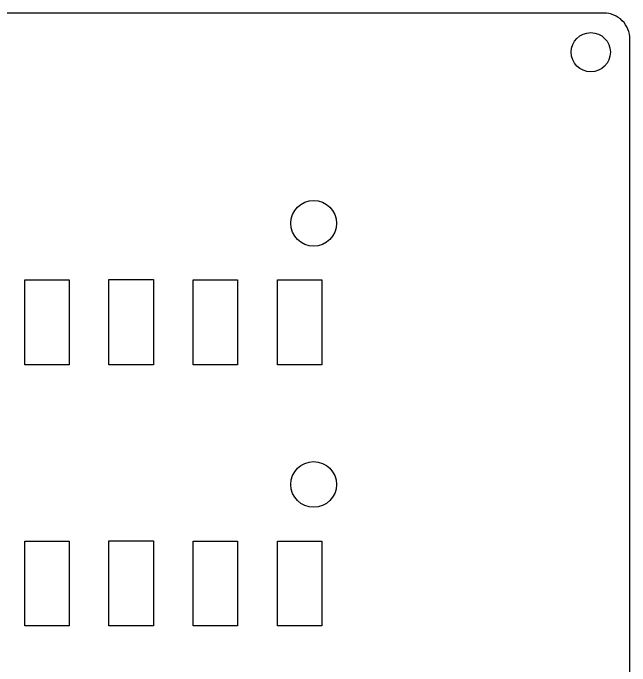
# Model space of a CAD drawing. Header units: millimetres. Extents: x -165 to 15, y -100 to 0.
# Drawn here: x -32.3 to 15, y -50 to 0 of the extents above; entities that cross this region are included whole.
import ezdxf

# ---------------------------------------------------------------- set-up
doc = ezdxf.new("R2010")
doc.units = ezdxf.units.MM
doc.layers.get('0').update_dxf_attribs({"linetype": 'CONTINUOUS'})

msp = doc.modelspace()

# ---------------------------------------------------------------- linework, layer by layer
msp.add_lwpolyline([(13, 0), (-163, 0, 0.414214), (-165, -2), (-165, -98, 0.414214), (-163, -100), (13, -100, 0.414214), (15, -98), (15, -3.001, 0.000086), (15, -2.999), (15, -2, 0.414214)], format="xyb", close=True)
for points in [[(-27.956, -26.937), (-31.356, -26.937), (-31.356, -20.435), (-27.956, -20.435)], [(-21.487, -26.937), (-24.906, -26.937), (-24.906, -20.411), (-21.487, -20.411)], [(-15.056, -26.937), (-18.456, -26.937), (-18.456, -20.437), (-15.056, -20.437)], [(-8.606, -26.937), (-12.006, -26.937), (-12.006, -20.437), (-8.606, -20.437)], [(-27.956, -40.435), (-27.956, -46.937), (-31.356, -46.937), (-31.356, -40.435)], [(-24.906, -40.411), (-21.487, -40.411), (-21.487, -46.937), (-24.906, -46.937)], [(-15.056, -46.937), (-18.456, -46.937), (-18.456, -40.437), (-15.056, -40.437)], [(-8.606, -40.437), (-8.606, -46.937), (-12.006, -46.937), (-12.006, -40.437)]]:
    msp.add_lwpolyline(points, close=True)
for centre, radius in [((12, -3), 1.5), ((-9.228, -16.103), 1.75), ((-9.228, -36.103), 1.75)]:
    msp.add_circle(centre, radius)

doc.saveas('drawing.dxf')
